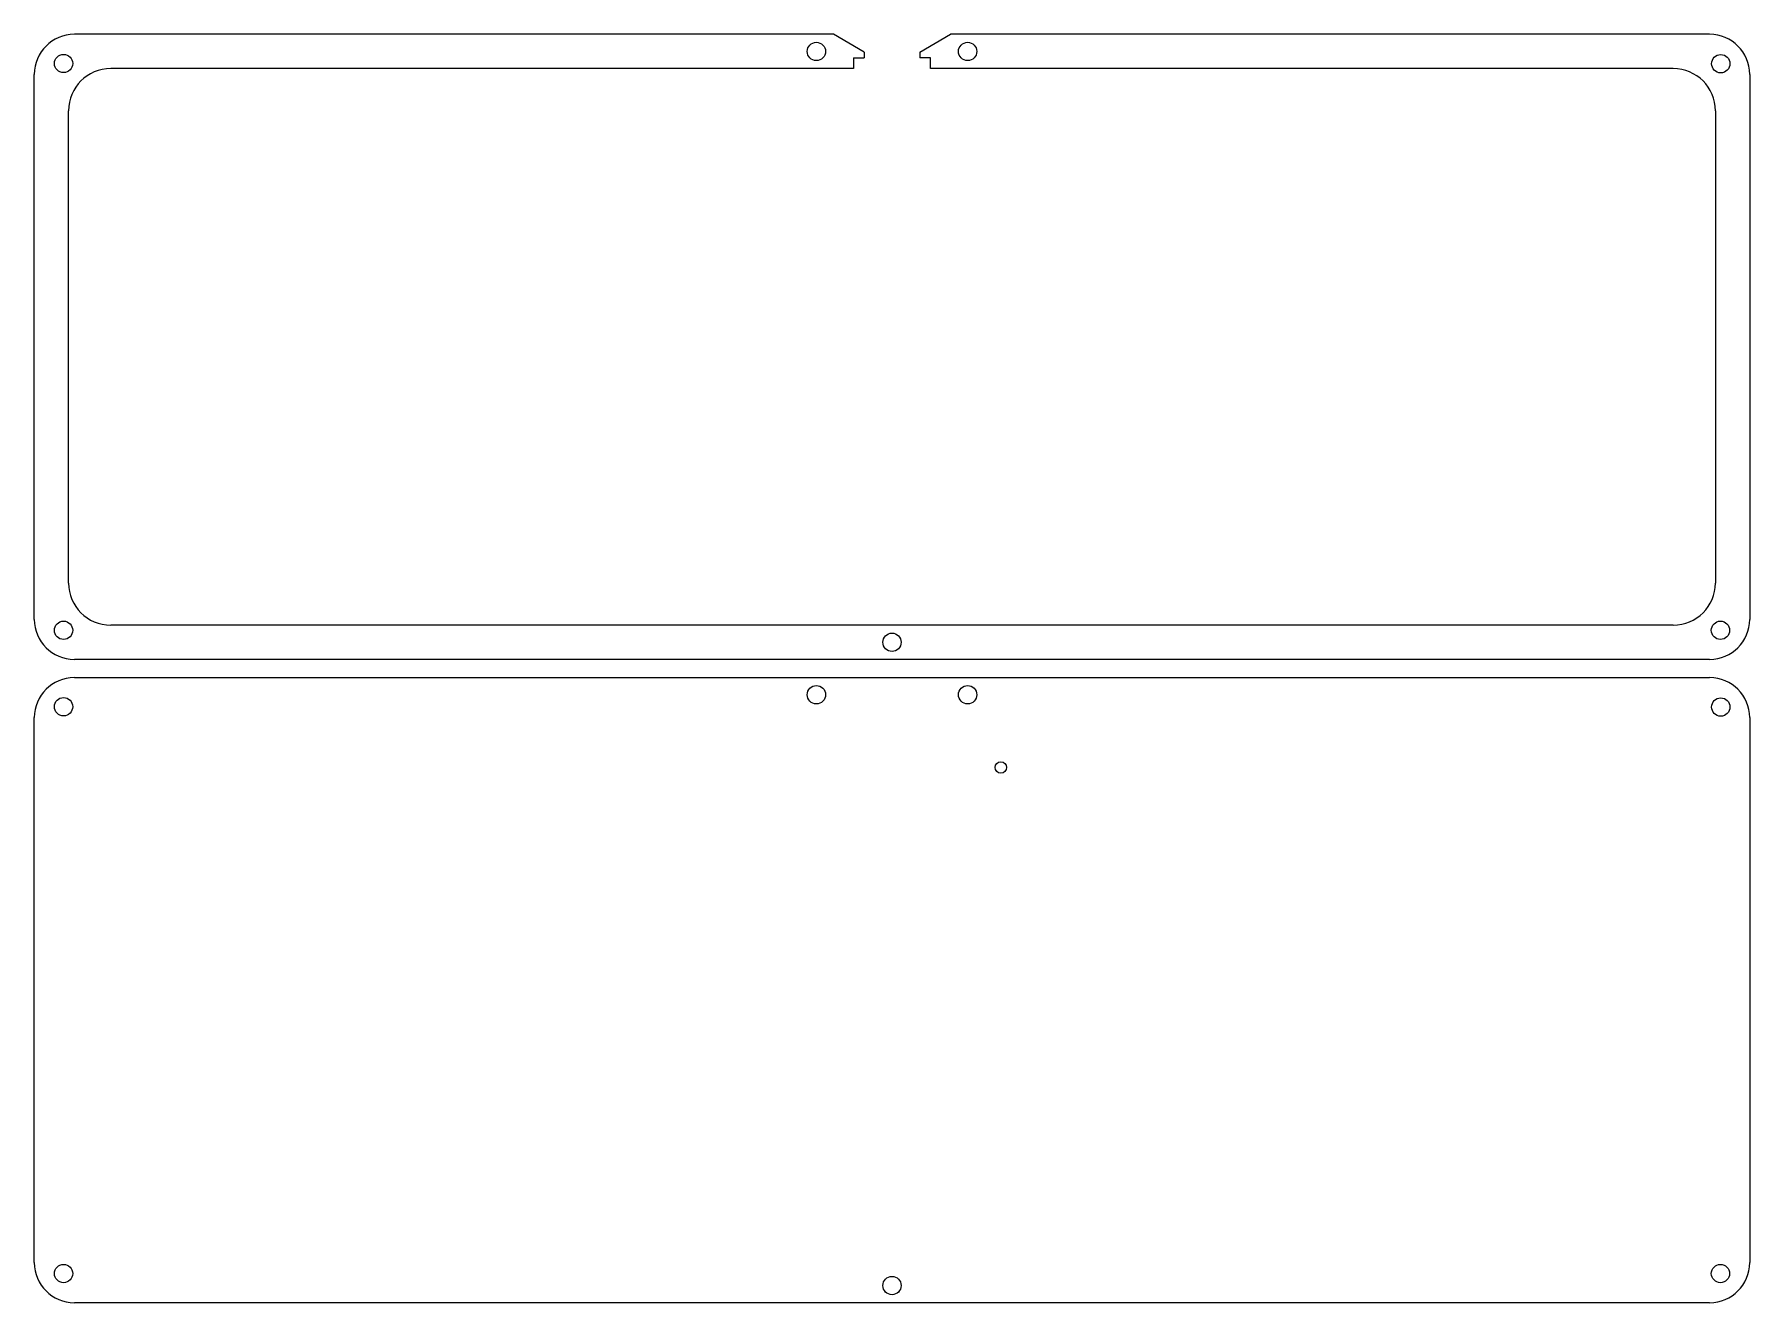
# Model space of a CAD drawing. Header units: millimetres. Extents: x -295 to 5, y 107 to 893.
# Drawn here: x -294.7 to 5.1, y 221.4 to 443.1 of the extents above; entities that cross this region are included whole.
import ezdxf

# ---------------------------------------------------------------- set-up
doc = ezdxf.new("R2010")
doc.units = ezdxf.units.MM
doc.header["$MEASUREMENT"] = 0

msp = doc.modelspace()

# ---------------------------------------------------------------- linework, layer by layer
at = {"linetype": 'Continuous'}
for p, q in [((-154.99, 443.07), (-287.66, 443.07)), ((-149.63, 439.98), (-154.99, 443.07)), ((-139.93, 439.98), (-134.57, 443.07)), ((-1.91, 443.07), (-134.57, 443.07)), ((-151.5, 438.98), (-151.5, 437.07)), ((-151.5, 438.98), (-149.63, 438.98)), ((-149.63, 439.98), (-149.63, 438.98)), ((-139.93, 439.98), (-139.93, 438.98)), ((-138.07, 438.98), (-139.93, 438.98)), ((-138.07, 437.07), (-138.07, 438.98)), ((-294.66, 340.82), (-294.66, 436.07)), ((-151.5, 437.07), (-281.31, 437.07)), ((-8.26, 437.07), (-138.07, 437.07)), ((5.09, 436.07), (5.09, 340.82)), ((-288.66, 347.17), (-288.66, 429.72)), ((-0.91, 429.72), (-0.91, 347.17)), ((-8.26, 339.82), (-281.31, 339.82)), ((-1.91, 333.82), (-287.66, 333.82)), ((-287.66, 330.65), (-1.91, 330.65)), ((-294.66, 228.4), (-294.66, 323.65)), ((5.09, 323.65), (5.09, 228.4)), ((-1.91, 221.4), (-287.66, 221.4))]:
    msp.add_line(p, q, dxfattribs=at)
for centre, radius in [((-157.99, 440.07), 1.6), ((-131.57, 440.07), 1.6), ((-289.55, 437.97), 1.6), ((0.04, 437.93), 1.6), ((-289.55, 338.92), 1.6), ((-0.01, 338.92), 1.6), ((-144.78, 336.82), 1.6), ((-289.55, 325.55), 1.6), ((-157.99, 327.65), 1.6), ((-131.57, 327.65), 1.6), ((0.04, 325.5), 1.6), ((-125.76, 314.95), 1), ((-289.55, 226.5), 1.6), ((-0.01, 226.5), 1.6), ((-144.78, 224.4), 1.6)]:
    msp.add_circle(centre, radius, dxfattribs=at)
for centre, radius, start, end in [((-287.66, 436.07), 7, 90, 180), ((-1.91, 436.07), 7, 0, 90), ((-281.31, 429.72), 7.35, 90, 180), ((-8.26, 429.72), 7.35, 0, 90), ((-281.31, 347.17), 7.35, 180, 270), ((-8.26, 347.17), 7.35, 270, 0), ((-287.66, 340.82), 7, 180, 270), ((-1.91, 340.82), 7, 270, 0), ((-287.66, 323.65), 7, 90, 180), ((-1.91, 323.65), 7, 0, 90), ((-287.66, 228.4), 7, 180, 270), ((-1.91, 228.4), 7, 270, 0)]:
    msp.add_arc(centre, radius, start, end, dxfattribs=at)

doc.saveas('drawing.dxf')
